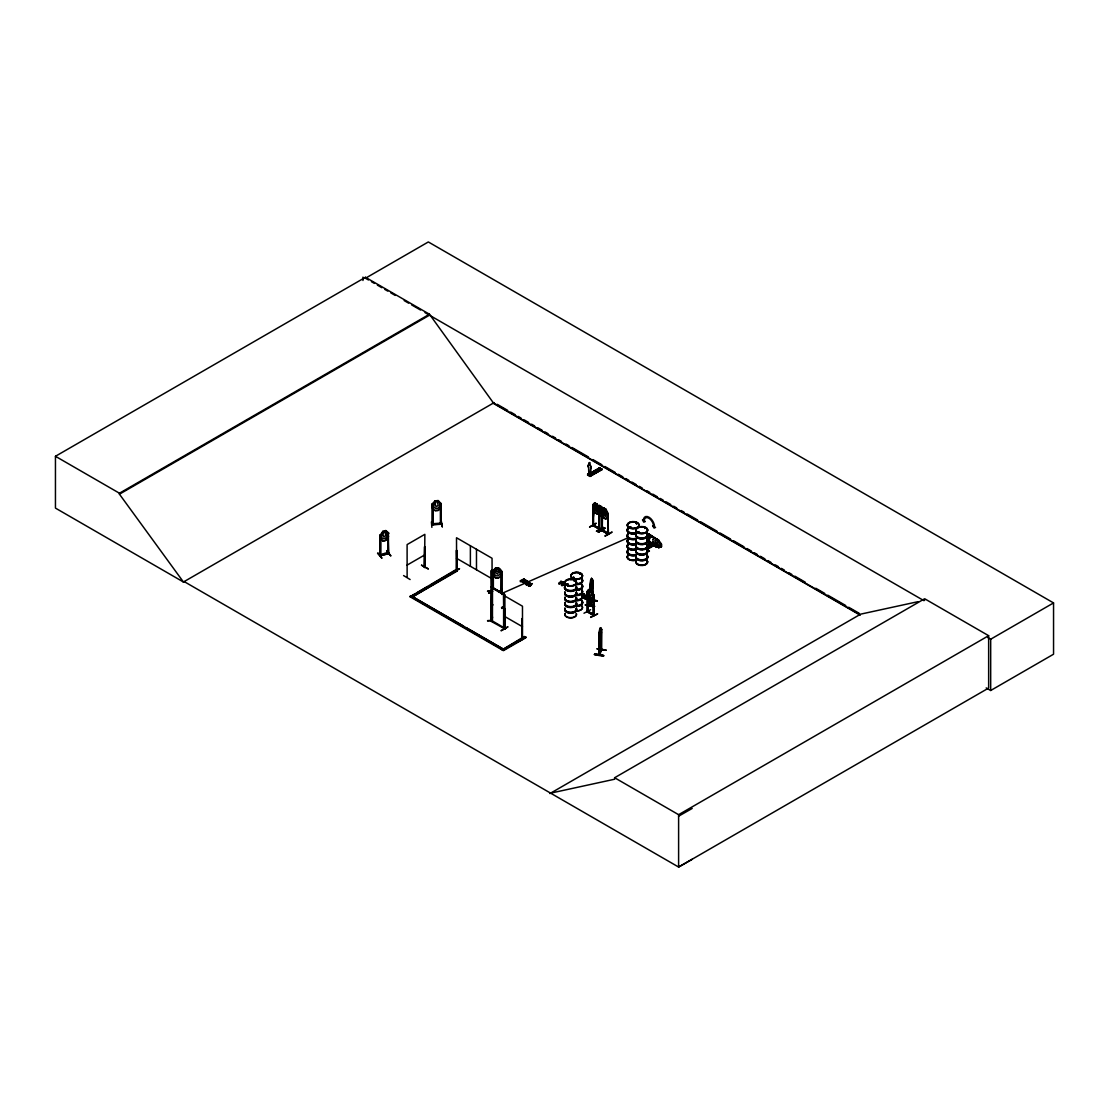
<?xml version="1.0" encoding="UTF-8"?>
<svg xmlns="http://www.w3.org/2000/svg" width="1109" height="1109" viewBox="0 0 1109 1109"><rect width="100%" height="100%" fill="white"/><g stroke="black" fill="none" stroke-linecap="round" stroke-linejoin="round"><path stroke-width="1.5" d="M599.054 633.932L600.593 627.68M601.023 629.69L601.688 629.33L600.482 627.777L600.884 632.546L599.817 636.788L599.29 635.984M592.137 580.284L592.275 588.893M492.354 571.412L495.557 568.21L498.69 568.21L501.836 571.495L492.354 571.412L495.501 568.127L498.69 568.155C502.294 569.874 500.395 572.105 501.739 571.274L501.725 592.026L501.739 571.274M492.451 571.44L493.422 571.204M495.501 568.182L494.004 573.894L496.07 575.848L498.135 575.862L500.173 573.949L498.69 568.155M498.648 577.831C494.919 580.478 488.265 569.18 495.501 577.941L498.69 577.914L501.836 574.684M493.353 588.463L493.366 571.177L492.507 571.357M500.921 571.26L500.783 591.97L501.836 591.79L500.797 591.776M501.836 591.236L497.858 591.402M501.809 594.493L501.947 588.74L502.308 593.246L628.027 537.782M590.376 465.6L590.293 465.655A2.093 1.206 60 0 1 590.598 468.525L590.293 474.943L590.681 468.469A2.093 1.206 60 0 0 590.376 465.6L589.738 462.661M587.881 591.568L587.853 612.237M599.525 508.768L599.525 512.025L597.224 514.035L595.006 512.677C592.996 511.374 592.137 503.777 593.537 505.274L593.578 525.888L592.844 525.458M593.26 594.674C593.093 595.089 590.085 581.892 592.636 596.947L591.194 598.056L589.738 597.21L588.269 594.438L589.406 589.281L591.624 590.64L589.364 589.42M599.068 508.269L599.414 529.312M387.998 533.235L388.607 553.682L380.054 555.859L380.11 535.287L380.914 535.12M433.037 504.124L432.025 504.041L431.969 524.751L431.956 523.795L432.884 523.975M590.958 583.154L590.958 588.629C592.913 585.108 589.822 582.821 591.554 581.49L591.36 579.342M599.553 654.532L598.915 654.948L598.888 634.417L599.678 629.441L599.276 655.045L600.052 629.344M598.971 654.878L601.757 649.056L601.133 649.569M599.553 653.825L601.591 649.527M594.438 654.601C599.983 652.355 612.334 658.663 594.452 654.532M592.594 594.064L592.553 579.771C589.281 575.266 590.432 589.946 590.127 591.347M590.224 587.354L591.263 579.328M658.968 540.832L647.975 534.496L648.044 533.762L659.19 540.707L648.266 533.623L648.696 541.83M585.344 605.084C590.847 602.894 603.13 609.451 585.358 605.001M585.469 604.765L594.507 606.318M588.81 462.952L588.893 464.74A2.093 1.206 60 0 0 588.588 467.263L588.505 467.319A2.093 1.206 60 0 1 588.81 464.796L589.641 462.467M589.531 473.654L588.574 474.125L589.6 473.793M649.999 537.796L648.405 537.713L650.137 537.713L649.167 537.047M649.375 537.033L649.403 547.721L649.181 537.144M388.497 552.712L387.54 553.696L388.497 553.46M590.154 604.211C590.362 606.775 589.572 601.951 592.248 600.371M592.248 600.912L592.83 599.692L589.863 605.542L589.891 598.652M590.376 590.473L590.847 587.216M403.579 575.557L410.108 579.536M600.496 637.425L601.411 632.435L600.482 637.37M648.308 534.302L659.19 540.707M648.003 540.776L656.459 545.268M648.044 541.372L648.349 533.748M590.224 589.794L590.806 590.612C593.01 565.826 593.287 595.145 589.752 588.255L591.055 579.924M591.444 591.18L592.164 587.922M501.24 630.48L507.714 626.89M507.853 626.959L501.185 630.827M487.558 591.111L492.354 590.445M492.299 590.972L492.41 591.818L492.438 590.958M492.479 604.28L492.479 605.542M492.327 604.35L492.438 605.5M492.354 616.701L492.438 617.463M566.63 584.637L567.378 584.027M568.113 584.651L567.545 584.013L567.226 584.873M568.141 584.9L567.378 584.914L568.113 584.388M567.406 584.332L567.545 585.164L568.335 584.374M595.339 470.826L596.004 471.505M572.743 577.637L573.561 577.401M574.171 577.858L573.076 578.025L573.561 577.276M574.102 577.941L573.88 578.08M573.991 580.437L574.559 580.991M580.257 573.644L579.688 574.212L580.575 574.212M629.26 527.496L629.912 526.664M629.51 526.886L629.441 527.066M630.051 527.51L630.841 527.496M630.938 527.357L630.203 526.664M636.857 523.587L636.497 523.725M636.289 523.545L636.621 523.074M638.659 532.306L638.382 532.223M639.2 532.292L638.008 531.821M637.814 532.112L639.117 532.653L638.826 531.752M644.786 528.549L645.091 528.175M589.42 473.959L588.532 473.585L588.422 475.137M604.53 508.892L603.823 514.59L601.563 516.461M590.085 590.265L589.364 594.064L590.806 596.157L591.554 593.883L590.154 590.224M589.267 473.834L589.212 475.47M648.349 540.582L647.975 541.331L659.19 547.541M377.559 553.363L381.856 558.229M377.975 552.878L381.801 557.855M599.664 515.449L599.512 529.312L592.913 525.5L592.816 504.9C598.555 495.557 590.099 525.444 593.814 525.749L593.509 525.846M601.563 506.868L602.644 513.134L601.203 514.229L598.292 510.611L598.278 508.158L599.345 505.496L601.605 506.799C606.055 517.834 603.199 505.898 599.276 505.538M602.644 510.653L603.781 507.95L601.48 509.96L601.48 513.217L603.809 517.64C605.861 521.715 610.768 513.814 605.93 518.943L603.74 517.681L601.549 513.176M589.586 527.177L596.226 523.365M598.306 532.223L604.973 528.064M590.584 609.714L583.986 613.235M452.957 572.591L459.265 568.612M459.57 568.723L454.08 572.078M599.789 629.51L600.496 627.666L601.383 629.26L601.452 650.373L601.688 629.33M600.579 637.384L599.775 639.214L598.86 637.703M597.141 648.737L606.124 650.04M599.373 654.948L601.716 649.86M565.063 584.291C560.96 587.479 560.073 584.18 563.774 584.706M590.473 590.543L591.014 587.382L591.652 588.2L591.166 586.633M380.151 555.817L380.844 554.666M380.844 555.415L379.943 555.595L388.538 553.654M380.04 554.847C395.594 552.615 384.421 551.409 380.872 555.637L380.955 534.871L379.971 535.12L380.04 555.581M388.524 552.934L387.887 553.128M431.415 521.895L431.872 527.385M456.215 570.151L457.185 571.121L455.785 569.735L410.08 596.767L503.417 650.664L525.624 637.841L525.721 636.913L519.262 641.293M598.874 528.979L598.763 528.134L599.733 528.355L599.733 529.173L592.955 525.555M598.749 528.91L599.068 513.398M602.242 530.116L601.577 529.728L602.229 530.906L602.478 515.338M602.547 530.019L601.868 529.589M601.882 514.992L601.813 530.338L608.467 534.108M588.103 593.26L587.936 612.237C589.531 611.087 585.857 610.602 587.936 611.489M591.652 590.584L593.883 595.117L593.856 615.661L587.188 611.835L587.243 591.319L587.174 594.563L589.406 599.04L591.652 600.343L593.731 598.347M593.523 615.148L593.426 598.042M593.357 614.552C579.48 608.134 596.226 613.929 593.745 615.62M587.507 594.618L587.437 611.669L594.022 615.398M591.554 578.233L592.206 579.965M592.275 580.34L592.525 588.422M589.891 590.099L590.445 584.554L589.752 584.997M590.653 589.766L591.665 588.02M588.186 599.581L597.363 600.815L588.186 599.151M592.566 600.426L590.127 605.015M581.726 595.311L584.069 593.953C579.563 601.508 594.757 589.433 583.071 597.862L582.544 597.141L584.027 594.479M582.544 597.557L584.069 593.953M583.362 596.767L584.734 594.341M587.396 598.139C585.677 599.9 581.851 596.767 585.621 599.207C589.212 599.872 584.693 595.006 588.408 596.808M648.016 540.707L658.968 547.68M648.266 541.234L657.831 546.751M501.642 607.455L501.85 608.481M502.127 607.649L502.294 607.663M502.127 608.314L502.446 607.094M492.368 588.186L503.652 594.701L503.611 628.276L504.345 628.623M596.434 471.45L595.339 470.965M574.573 580.825L573.866 580.839M629.413 526.969L630.051 527.759L630.591 526.886M636.372 523.684L636.705 522.991M380.027 535.342L382.855 531.308L385.78 530.559L387.18 535.994L385.308 538.406L383.423 538.877L381.538 537.435L382.855 531.308M382.855 541.067L385.821 540.374L388.566 536.326M431.928 524.571L441.313 524.044M432.163 524.779L441.243 524.238L441.216 503.541L440.37 503.583L440.412 524.335L440.287 523.323L441.313 523.296M592.4 599.678L592.442 600.371L592.525 599.636M648.917 534.857L647.975 533.956M597.197 508.976L595.727 509.378C594.701 508.532 594.576 502.918 596.448 504.332C597.543 508.587 596.781 514.95 601.535 516.6M601.563 511.499L600.094 511.901L599.387 510.237M435.075 510.611L438.235 510.376L441.271 506.924L438.249 510.431L435.075 510.611L431.928 507.465L431.928 504.207L435.061 500.783L438.235 500.616L441.271 503.777M592.636 600.898L592.594 597.488M590.279 605.5L590.445 598.236M424.636 567.184L424.636 546.668L424.636 567.489M564.855 584.997C562.776 576.957 553.946 586.911 562.526 582.419L564.121 582.433M649.042 551.353L646.686 549.371M649.389 550.868L646.644 549.662L649.403 551.187M592.816 504.9L595.076 503.042L597.266 504.304L599.456 508.809L599.304 529.27M599.345 505.496L597.044 507.506L597.197 510.736M599.456 511.956L597.307 513.994L594.978 512.732M589.406 589.281C586.176 590.099 588.588 592.164 587.271 591.333M432.967 524.515L432.981 503.985M432.773 523.711L440.453 523.323M441.285 523.531L440.37 523.351M441.188 523.282L441.34 524.238M598.278 510.597L596.836 511.706L595.381 510.861L593.911 508.088M636.178 523.282L636.414 523.503M566.754 584.374L567.78 584.124M563.039 585.122C559.504 583.958 567.309 584.928 563.081 583.431M564.218 584.873L563.081 583.861M501.698 591.249L497.858 591.208M599.969 468.331L602.076 469.509L589.711 476.274M588.2 475.414L600.108 468.178L588.075 475.22M599.553 468.081L587.479 474.999L599.678 467.748M600.246 468.483L599.678 467.929L602.048 469.509M600.094 468.275L587.95 475.276M601.48 468.955L589.863 476.149L591.097 474.555L591.097 475.456L589.073 473.987M601.73 469.315L589.6 476.218M407.128 577.262L407.1 544.588L424.858 534.33L424.595 567.503M424.303 567.378L424.636 546.668M428.129 568.723L421.6 565.16M456.312 570.927L456.506 550.216L456.95 571.26M456.437 570.691L457.185 571.121L457.116 550.563M503.652 628.221L491.204 621.373L491.439 570.386L491.828 591.43L491.148 591L492.049 591.249M492.049 590.418L491.675 590.64M491.675 591.887L488.695 593.301L491.356 591.333M488.695 593.301L491.883 591.43M491.439 591.749L488.736 593.218M505.011 608.578L505.052 629.122M521.937 618.628L521.909 639.214M184.26 581.629L183.54 582.059L55.45 508.102L55.45 456.284L365.471 277.292L429.474 314.235L493.477 403.011L859.919 614.58M365.471 277.292L365.471 278.248L428.337 241.956L1053.55 602.922L1053.55 654.213L990.684 690.505L986.192 687.899M55.45 456.284L119.453 493.228L429.474 314.235M692.182 859.309L678.611 867.044L184.177 581.587L183.442 582.003L119.453 494.184L429.474 315.192M183.442 582.003L494.198 402.595M407.1 565.105L424.858 554.847M587.645 473.987L589.045 473.377L587.645 474.874L590.043 476.454L602.035 469.495M587.825 474.084L589.697 475.872L591.097 474.555M589.461 476.024L601.896 469.038M410.08 596.767L414.336 594.313M417.289 592.608L427.658 586.619M430.625 584.914L455.785 570.373L457.088 571.121L412.673 596.767L457.088 570.483M597.224 504.276L595.006 503.084M599.664 508.615L598.735 508.144M607.496 533.36C594.341 526.415 610.796 532.999 608.148 534.33L608.176 513.772L606.041 509.253L603.809 508.047M607.732 533.762L607.801 513.287L608.467 534.191M598.763 528.341L593.814 525.222M593.578 525.139L592.913 524.779L599.733 528.425M603.019 527.288L596.379 531.169M596.656 531.336L603.31 527.482M598.361 532.334L605.029 528.064L598.361 531.904M521.937 579.841L523.614 580.728A1.386 0.804 0 0 1 523.795 581.213C516.018 582.433 523.143 581.227 523.795 579.3L525.68 580.34L523.753 578.801C522.034 579.148 523.365 583.736 520.717 580.381M521.937 580.27L523.753 579.231L525.68 579.91M522.866 580.27L525.68 580.34M605.057 535.786C615.079 529.991 613.998 531.461 605.112 536.174M504.789 608.716L504.72 629.274L504.526 594.202L504.235 628.9M491.204 621.373L491.661 586.966M558.95 583.944L562.055 582.156M558.95 583.514L562.526 582.419M648.502 534.885L649.333 547.638M564.134 584.498L561.223 584.332L562.679 585.344M649.86 536.811C649.125 535.079 648.751 548.068 650.054 547.305M649.846 536.312L651.676 537.158L649.846 536.312C648.959 533.803 652.633 535.938 651.482 537.255M649.403 537.934L649.68 536.922M565.049 588.616L564.384 587.673L565.091 587.673M564.384 588.103L564.855 587.41M648.737 540.735L648.959 533.997L648.64 534.968M652.91 539.265C656.611 536.409 659.605 541.331 661.435 544.103L661.435 546.709L658.594 547.555L655.793 546.016L652.91 541.871L653.049 539.307M649.777 543.271L656.431 547.125L649.403 543.174M652.91 541.871L655.752 545.988M647.989 547.292L652.023 544.963M646.991 547.957L652.355 545.198M646.935 548.179L652.3 545.115M646.436 549.149L653.159 545.614M653.464 545.808L646.81 549.69A5.961 3.438 0 0 1 642.555 554.833A5.961 3.438 0 0 1 636.011 550.521M660.922 544.755L658.51 542.551L656.181 542.024L658.51 545.073L660.922 545.6L660.992 544.713M658.51 547.596L661.435 546.709L661.435 544.103L656.403 540.055L654.726 540.79L656.403 545.101L661.435 546.709M582.003 596.087L584.027 594.909M587.243 594.521L589.323 599.082L591.582 600.385M582.544 597.141L586.592 595.408M583.819 598.056C587.354 599.207 585.095 597.155 586.966 596.06A1.58 0.915 0 0 1 587.867 596.143L588.408 596.379M589.226 597.113L588.629 597.848L588.671 596.559M593.731 595.145L593.163 594.826M410.08 596.129L503.417 650.013L525.624 637.19L524.321 636.441L502.114 649.916L524.321 637.093L525.624 637.841M590.653 617.089L597.682 613.873L590.695 617.436M549.898 793.573L860.653 614.15L917.905 601.702M550.618 793.143L614.622 779.225L614.622 777.742L924.643 598.749L988.646 635.693L988.646 688.051L678.611 867.044L678.611 814.685L988.646 635.693M924.643 600.232L923.922 600.662L425.01 312.613M987.717 637.495L990.684 639.214L1053.55 602.922M678.611 816.182L692.182 808.447M493.061 588.033L504.054 594.466L494.434 588.837M630.508 527.399L630.702 526.858M492.438 591.457L492.465 591.028M492.465 604.571L492.299 605.278L492.465 604.336M492.299 617.477L492.327 616.812M522.242 639.352L522.173 618.503M387.873 533.374L388.538 533.138M384.823 531.377L383.88 531.613L382.965 534.621L383.88 537.089L385.78 535.342L384.781 531.322M380.124 538.544L382.952 541.026L385.821 540.374M387.124 550.896L390.479 555.595M390.936 555.872L386.722 550.937M579.855 573.81L580.492 574.268L579.633 574.129M387.831 533.124L387.72 553.89M432.122 523.781L440.509 523.587M432.954 524.737L432.898 503.999M526.331 584.346C541.4 582.724 523.115 584.429 526.72 584.997M526.331 584.776L532.084 583.611M388.372 552.726L388.372 553.46M437.154 501.24L436.128 501.296L435.13 504.124L436.128 506.758L438.207 505.385L437.14 501.171M440.869 521.438L442.297 526.817L440.925 521.008M593.149 525.361L593.149 506.563M607.801 533.803L607.801 516.697M487.558 591.416L492.327 591.305M487.572 620.61L492.271 620.305M492.271 620.583L487.572 620.957M390.493 555.595L386.653 550.632M600.219 628.761L599.955 634.805L599.678 634.126M597.03 648.917L606.152 650.345M591.541 578.343L591.984 583.126L590.806 587.354L590.224 586.55M588.214 599.442L597.252 601.009M441.354 521.355L442.283 526.775L440.869 521.008M573.88 577.276L574.199 578.219L572.826 578.011M522.866 579.841L523.614 580.312A1.386 0.804 0 0 1 523.795 580.617L522.145 581.629L520.218 580.672M428.31 569.028L421.475 565.23M365.471 278.248L368.451 279.967M371.432 281.686L374.412 283.405M377.379 285.124L381.843 287.702M384.823 289.421L387.803 291.14M390.784 292.859L395.248 295.438M404.175 300.594L408.639 303.173M411.619 304.892L420.547 310.035M497.192 404.314L507.659 410.358M510.653 412.091L515.144 414.683M518.125 416.402L521.119 418.135M524.113 419.854L528.605 422.446M531.599 424.179L534.58 425.911M537.574 427.63L542.065 430.223M545.06 431.956L548.04 433.674M552.532 436.267L555.526 438M558.52 439.719L561.501 441.451M565.992 444.044L568.986 445.763M571.981 447.495L588.435 456.991M592.913 459.583L601.896 464.768M604.876 466.487L615.356 472.531M618.337 474.264L622.828 476.856M625.823 478.575L628.817 480.308M631.811 482.041L636.289 484.619M639.283 486.352L642.277 488.085M646.755 490.663L649.749 492.396M652.744 494.129L657.235 496.721M660.229 498.44L663.21 500.173M666.204 501.892L670.695 504.484M673.69 506.217L676.67 507.936M681.162 510.528L684.156 512.261M687.15 513.98L697.616 520.024M700.611 521.757L717.066 531.253M720.046 532.985L730.526 539.029M733.506 540.748L743.987 546.806M746.967 548.525L751.458 551.118M754.453 552.85L757.447 554.569M760.441 556.302L764.919 558.894M767.913 560.613L770.907 562.346M775.385 564.938L778.379 566.657M781.374 568.39L784.368 570.109M788.859 572.701L791.84 574.434M794.834 576.153L805.3 582.211M815.78 588.255L824.749 593.426M827.744 595.159L845.696 605.514M848.676 607.247L859.156 613.291M492.493 402.872L860.14 615.135M588.422 473.64L590.917 475.179L590.917 474.458M603.712 507.991L605.999 509.308L607.011 515.616L605.569 516.725L602.644 513.093M604.46 508.934L605.93 512.552L605.181 514.826L603.753 512.732M608.176 513.772L607.482 513.425M595.921 523.254L589.628 526.886M608.176 534.288L601.646 530.518L601.549 509.918L602.312 530.906M560.877 581.033L564.121 582.863M584.734 594.771L581.726 595.741A5.864 3.382 0 0 1 576.68 600.787M588.629 597.418L587.867 596.573A1.58 0.915 0 0 0 586.966 596.49C585.843 597.945 586.009 599.747 584.401 597.723M456.506 558.271L492.049 578.787M504.526 594.202L491.204 586.841L504.345 594.299L504.443 629.122M504.706 595.949L522.478 606.207L522.505 639.2M504.706 616.465L522.478 626.724M414.336 597.737L463.326 626.017M466.293 627.736L503.417 649.167L411.37 596.018M614.622 777.742L678.611 814.685M501.559 607.58L502.848 607.607M493.061 621.331L504.054 627.763L503.569 594.743M593.163 594.576L593.19 615.343M492.285 617.269L492.479 617.99M592.913 524.834L593.37 525.846M601.133 650.248L601.314 629.163M379.985 538.544L382.91 540.97M593.994 615.426L594.022 594.965M587.271 611.877L587.202 611.059M502.613 607.205L502.571 608.037M380.969 555.054L380.969 555.581M587.368 598.333L586.744 596.961L588.629 597.848M592.428 583.084L591.457 581.476L589.655 588.227L590.75 589.78M565.063 584.138L563.538 583.597M598.278 508.158L597.197 504.345L599.373 508.795L600.094 506.439L600.828 506.855L601.563 510.071M588.588 467.263L588.81 474.084L588.865 473.28M990.684 639.214L990.684 690.505M649.125 536.382L648.931 537.338M599.123 633.627L599.137 654.518M592.83 579.924L592.83 595.311M592.858 599.636L590.196 605.542L590.127 598.181M590.445 584.554L590.445 591.388M523.753 578.801L523.795 579.73M500.797 591.028L500.783 591.97M492.507 588.449L492.521 571.163L492.438 621.747M492.119 588.033L492.049 558.271L456.506 537.754L456.617 570.761M491.439 570.386L491.495 621.206M476.482 549.288L476.482 569.804M470.382 545.753L470.382 566.269M388.413 532.958L388.497 553.724M387.54 552.947L387.54 553.696M362.962 277.098L362.962 280.494M119.453 493.228L119.453 494.184M646.838 544.006A5.836 3.369 0 0 1 642.541 549.038A5.836 3.369 0 0 1 636.136 544.824M646.866 533.914A5.878 3.396 0 0 1 642.541 538.974A5.878 3.396 0 0 1 636.095 534.732M646.866 532.972A5.878 3.396 0 0 1 642.541 538.031A5.878 3.396 0 0 1 636.095 533.789M646.866 539.57A5.878 3.396 0 0 1 642.541 544.644A5.878 3.396 0 0 1 636.095 540.388M646.935 539.224A5.961 3.438 0 0 1 642.555 544.353A5.961 3.438 0 0 1 636.011 540.055M646.935 538.932A5.961 3.438 0 0 1 642.555 544.062A5.961 3.438 0 0 1 636.011 539.764M646.866 538.627A5.878 3.396 0 0 1 642.541 543.687A5.878 3.396 0 0 1 636.095 539.445M646.935 533.568A5.961 3.438 0 0 1 642.555 538.697A5.961 3.438 0 0 1 636.011 534.386M646.935 533.277A5.961 3.438 0 0 1 642.555 538.406A5.961 3.438 0 0 1 636.011 534.094M646.838 544.838A5.85 3.382 0 0 1 642.541 549.87A5.85 3.382 0 0 1 636.122 545.656M636.136 560.96A5.836 3.369 0 0 0 642.541 565.174A5.892 3.396 0 0 0 646.88 560.253A5.836 3.369 0 0 1 642.541 565.174A5.892 3.396 0 0 1 636.081 561.071M646.866 550.05A5.878 3.396 0 0 1 642.541 555.11A5.878 3.396 0 0 1 636.095 550.868M646.866 549.107A5.878 3.396 0 0 1 642.541 554.167A5.878 3.396 0 0 1 636.095 549.925M646.866 555.706A5.878 3.396 0 0 1 642.541 560.78A5.878 3.396 0 0 1 636.095 556.524M646.935 555.359A5.961 3.438 0 0 1 642.555 560.489A5.961 3.438 0 0 1 636.011 556.191M646.935 555.068A5.961 3.438 0 0 1 642.555 560.197A5.961 3.438 0 0 1 636.011 555.9M646.866 554.763A5.878 3.396 0 0 1 642.541 559.823A5.878 3.396 0 0 1 636.095 555.581M646.935 549.412A5.961 3.438 0 0 1 642.555 554.542A5.961 3.438 0 0 1 636.011 550.23M646.866 560.461A5.878 3.396 0 0 1 642.541 565.521A5.878 3.396 0 0 1 636.095 561.279M636.15 538.96A5.961 3.438 0 0 1 628.955 538.406A5.961 3.438 0 0 1 627.999 534.261M636.095 539.237A5.864 3.382 0 0 1 629.025 538.697A5.864 3.382 0 0 1 628.082 534.607M636.081 543.646A5.836 3.369 0 0 1 629.039 543.105A5.836 3.369 0 0 1 628.11 539.043A5.892 3.396 0 0 0 628.997 543.258A5.892 3.396 0 0 0 636.109 543.798M636.109 544.214A5.892 3.396 0 0 1 628.997 543.673A5.892 3.396 0 0 1 628.068 539.57M636.15 533.29A5.961 3.438 0 0 1 628.955 532.75A5.961 3.438 0 0 1 627.999 528.591M636.095 538.281A5.864 3.382 0 0 1 629.025 537.754A5.864 3.382 0 0 1 628.082 533.665M636.095 533.581A5.864 3.382 0 0 1 629.025 533.041A5.864 3.382 0 0 1 628.082 528.951M636.15 538.669A5.961 3.438 0 0 1 628.955 538.115A5.961 3.438 0 0 1 627.999 533.97M636.15 532.999A5.961 3.438 0 0 1 628.955 532.459A5.961 3.438 0 0 1 627.999 528.3M636.095 532.625A5.864 3.382 0 0 1 629.025 532.084A5.864 3.382 0 0 1 628.082 527.995M636.15 555.096A5.961 3.438 0 0 1 628.955 554.542A5.961 3.438 0 0 1 627.999 550.397M636.095 555.373A5.864 3.382 0 0 1 629.025 554.833A5.864 3.382 0 0 1 628.082 550.743M636.109 559.934A5.892 3.396 0 0 1 628.997 559.393A5.892 3.396 0 0 1 628.068 555.29M636.081 544.491A5.836 3.369 0 0 1 629.039 543.951A5.836 3.369 0 0 1 628.11 539.875M636.095 559.782A5.85 3.382 0 0 1 629.025 559.241A5.85 3.382 0 0 1 628.096 555.165M636.109 560.128A5.892 3.396 0 0 1 628.997 559.588A5.892 3.396 0 0 1 628.068 555.484M636.15 549.426A5.961 3.438 0 0 1 628.955 548.886A5.961 3.438 0 0 1 627.999 544.727M636.095 554.417A5.864 3.382 0 0 1 629.025 553.89A5.864 3.382 0 0 1 628.082 549.801M636.095 549.717A5.864 3.382 0 0 1 629.025 549.177A5.864 3.382 0 0 1 628.082 545.087M636.15 554.805A5.961 3.438 0 0 1 628.955 554.25A5.961 3.438 0 0 1 627.999 550.092M636.15 549.135A5.961 3.438 0 0 1 628.955 548.595A5.961 3.438 0 0 1 627.999 544.436M636.095 548.761A5.864 3.382 0 0 1 629.025 548.22A5.864 3.382 0 0 1 628.082 544.131M581.837 578.926A5.961 3.438 0 0 1 576.68 584.083M570.913 579.757A5.961 3.438 0 0 1 571.509 578.926M581.754 578.621A5.864 3.382 0 0 1 576.68 583.708M571.01 579.439A5.864 3.382 0 0 1 571.592 578.621M581.754 579.577A5.864 3.382 0 0 1 576.68 584.651M581.754 584.291A5.864 3.382 0 0 1 576.68 589.364M581.754 585.233A5.864 3.382 0 0 1 576.68 590.321M581.74 589.669A5.836 3.369 0 0 1 576.68 594.715M581.837 584.873A5.961 3.438 0 0 1 576.68 590.043M581.837 584.582A5.961 3.438 0 0 1 576.68 589.752M581.837 579.217A5.961 3.438 0 0 1 576.68 584.374M581.768 589.974A5.892 3.396 0 0 1 576.68 595.076M581.754 600.426A5.864 3.382 0 0 1 576.68 605.5M581.837 595.062A5.961 3.438 0 0 1 576.68 600.219M581.754 594.757A5.864 3.382 0 0 1 576.68 599.844M581.74 590.515A5.85 3.382 0 0 1 576.68 595.575M581.754 601.369A5.864 3.382 0 0 1 576.68 606.457M581.754 605.791A5.864 3.382 0 0 1 576.68 610.865M581.837 601.009A5.961 3.438 0 0 1 576.68 606.179M581.837 600.718A5.961 3.438 0 0 1 576.68 605.888M581.837 595.353A5.961 3.438 0 0 1 576.68 600.51M581.768 590.21A5.892 3.396 0 0 1 576.68 595.311M581.768 605.902A5.892 3.396 0 0 1 576.68 611.004M564.994 597.252A5.864 3.382 0 0 0 570.664 601.522A5.864 3.382 0 0 0 576.32 597.252A5.892 3.396 0 0 1 570.664 601.66A5.892 3.396 0 0 1 564.966 597.377M576.32 587.174A5.864 3.382 0 0 1 570.664 591.444A5.864 3.382 0 0 1 564.994 587.174M576.32 586.231A5.864 3.382 0 0 1 570.664 590.487A5.864 3.382 0 0 1 564.994 586.231M576.32 592.844A5.864 3.382 0 0 1 570.664 597.099A5.864 3.382 0 0 1 564.994 592.844M576.417 592.497A5.961 3.438 0 0 1 570.664 596.822A5.961 3.438 0 0 1 564.897 592.497M576.417 592.206A5.961 3.438 0 0 1 570.664 596.531A5.961 3.438 0 0 1 564.897 592.206M576.32 591.887A5.864 3.382 0 0 1 570.664 596.157A5.864 3.382 0 0 1 564.994 591.887M576.417 586.827A5.961 3.438 0 0 1 570.664 591.166A5.961 3.438 0 0 1 564.897 586.827M576.417 586.536A5.961 3.438 0 0 1 570.664 590.875A5.961 3.438 0 0 1 564.897 586.536M576.333 597.585A5.878 3.396 0 0 1 570.664 601.854A5.878 3.396 0 0 1 564.98 597.585M576.32 598.098A5.864 3.382 0 0 1 570.664 602.367A5.864 3.382 0 0 1 564.994 598.098M576.306 613.402A5.836 3.369 0 0 1 570.664 617.644A5.836 3.369 0 0 1 565.022 613.402M576.32 603.31A5.864 3.382 0 0 1 570.664 607.58A5.864 3.382 0 0 1 564.994 603.31M576.32 602.367A5.864 3.382 0 0 1 570.664 606.623A5.864 3.382 0 0 1 564.994 602.367M576.333 608.966A5.878 3.396 0 0 1 570.664 613.249A5.878 3.396 0 0 1 564.98 608.966M576.417 608.633A5.961 3.438 0 0 1 570.664 612.958A5.961 3.438 0 0 1 564.897 608.633M576.417 608.342A5.961 3.438 0 0 1 570.664 612.667A5.961 3.438 0 0 1 564.897 608.342M576.32 608.023A5.864 3.382 0 0 1 570.664 612.293A5.864 3.382 0 0 1 564.994 608.023M576.417 602.963A5.961 3.438 0 0 1 570.664 607.302A5.961 3.438 0 0 1 564.897 602.963M576.417 602.672A5.961 3.438 0 0 1 570.664 607.011A5.961 3.438 0 0 1 564.897 602.672M576.333 613.721A5.878 3.396 0 0 1 570.664 617.99A5.878 3.396 0 0 1 564.98 613.721M496.569 568.64L495.557 572.896L497.594 574.171L498.648 571.495L497.594 568.654L496.569 568.695M527.191 581.684C522.589 586.425 523.004 578.427 527.745 581.158C525.403 585.497 521.854 580.977 527.191 581.684M527.191 581.255C523.753 585.289 523.157 579.979 527.191 581.255M594.549 654.241L603.67 655.724L594.549 654.296M523.282 582.585C527.524 586.162 528.854 577.512 523.282 582.585M598.721 507.451L599.9 510.584L598.68 512.413L600.274 511.249L601.882 514.257L600.662 511.013L601.854 509.322L600.302 510.32L598.721 507.451M529.603 582.585C526.221 582.017 532.445 584.415 527.357 583.14C533.914 583.001 523.933 581.92 529.603 582.585M529.603 583.015L527.815 583.486L529.603 583.015M530.615 585.4C527.898 587.798 528.12 582.96 530.934 584.693C530.837 587.229 527.149 584.859 530.615 585.4M530.615 584.97L528.841 585.302L530.934 585.122L530.033 586.314L528.314 585.829L530.615 584.97M435.116 500.921L433.577 506.647L435.643 508.476L437.695 508.352L439.719 506.314L439.719 503.874L438.235 500.616L435.116 500.921M525.735 637.245L519.109 641.154L525.763 637.315M645.147 521.466L643.802 522.187L642.458 519.913L643.386 520.44A7.915 4.575 60 0 1 648.973 517.21A7.915 4.575 60 0 1 654.573 526.914L655.502 527.44L654.074 528.106L652.633 525.791L653.561 526.318A6.612 3.812 60 0 0 648.89 518.222A6.612 3.812 60 0 0 644.218 520.925L645.147 521.466M600.676 469.745L598.458 468.455L600.676 469.745M599.858 470.216L597.64 468.927L599.858 470.216M598.638 470.909L596.42 469.634L598.638 470.909M597.557 471.547L595.325 470.258L597.557 471.547M596.337 472.24L594.105 470.965L596.337 472.24M388.691 533.124L385.78 530.559L388.607 533.179M638.839 532.847A5.878 3.396 0 0 0 647.656 529.908A5.878 3.396 0 0 0 638.839 526.969A5.878 3.396 0 0 0 638.839 532.847M638.839 533.332A5.864 3.382 0 0 0 647.642 530.393A5.864 3.382 0 0 0 638.839 527.468A5.864 3.382 0 0 0 638.839 533.332M637.606 532.514A5.892 3.396 0 0 0 647.462 530.989A5.892 3.396 0 0 0 640.253 526.817A5.892 3.396 0 0 0 637.606 532.514M642.541 549.385A5.878 3.396 0 0 0 646.866 544.325A5.878 3.396 0 0 1 642.541 549.412A5.878 3.396 0 0 1 636.095 545.171A5.878 3.396 0 0 0 642.541 549.385M630.231 527.87A5.864 3.382 0 0 0 639.034 524.945A5.864 3.382 0 0 0 630.231 522.006A5.864 3.382 0 0 0 630.231 527.87M630.245 528.369A5.85 3.382 0 0 0 639.02 525.444A5.85 3.382 0 0 0 630.245 522.519A5.85 3.382 0 0 0 630.245 528.369M628.997 527.537A5.892 3.396 0 0 0 638.853 526.013A5.892 3.396 0 0 0 631.645 521.854A5.892 3.396 0 0 0 628.997 527.537M573.741 578.496A5.85 3.382 0 0 0 582.53 575.571A5.85 3.382 0 0 0 573.741 572.646A5.85 3.382 0 0 0 573.741 578.496M573.741 578.981A5.864 3.382 0 0 0 582.544 576.056A5.864 3.382 0 0 0 573.741 573.117A5.864 3.382 0 0 0 573.741 578.981M573.727 578.718A5.892 3.396 0 0 0 582.558 575.779A5.892 3.396 0 0 0 573.727 572.826A5.892 3.396 0 0 0 573.727 578.718M567.725 585.289A5.878 3.396 0 0 0 576.541 582.35A5.878 3.396 0 0 0 567.725 579.411A5.878 3.396 0 0 0 567.725 585.289M567.725 585.774A5.864 3.382 0 0 0 576.528 582.835A5.864 3.382 0 0 0 567.725 579.91A5.864 3.382 0 0 0 567.725 585.774M567.711 585.483A5.892 3.396 0 0 0 576.541 582.544A5.892 3.396 0 0 0 567.711 579.591A5.892 3.396 0 0 0 567.711 585.483"/></g></svg>
